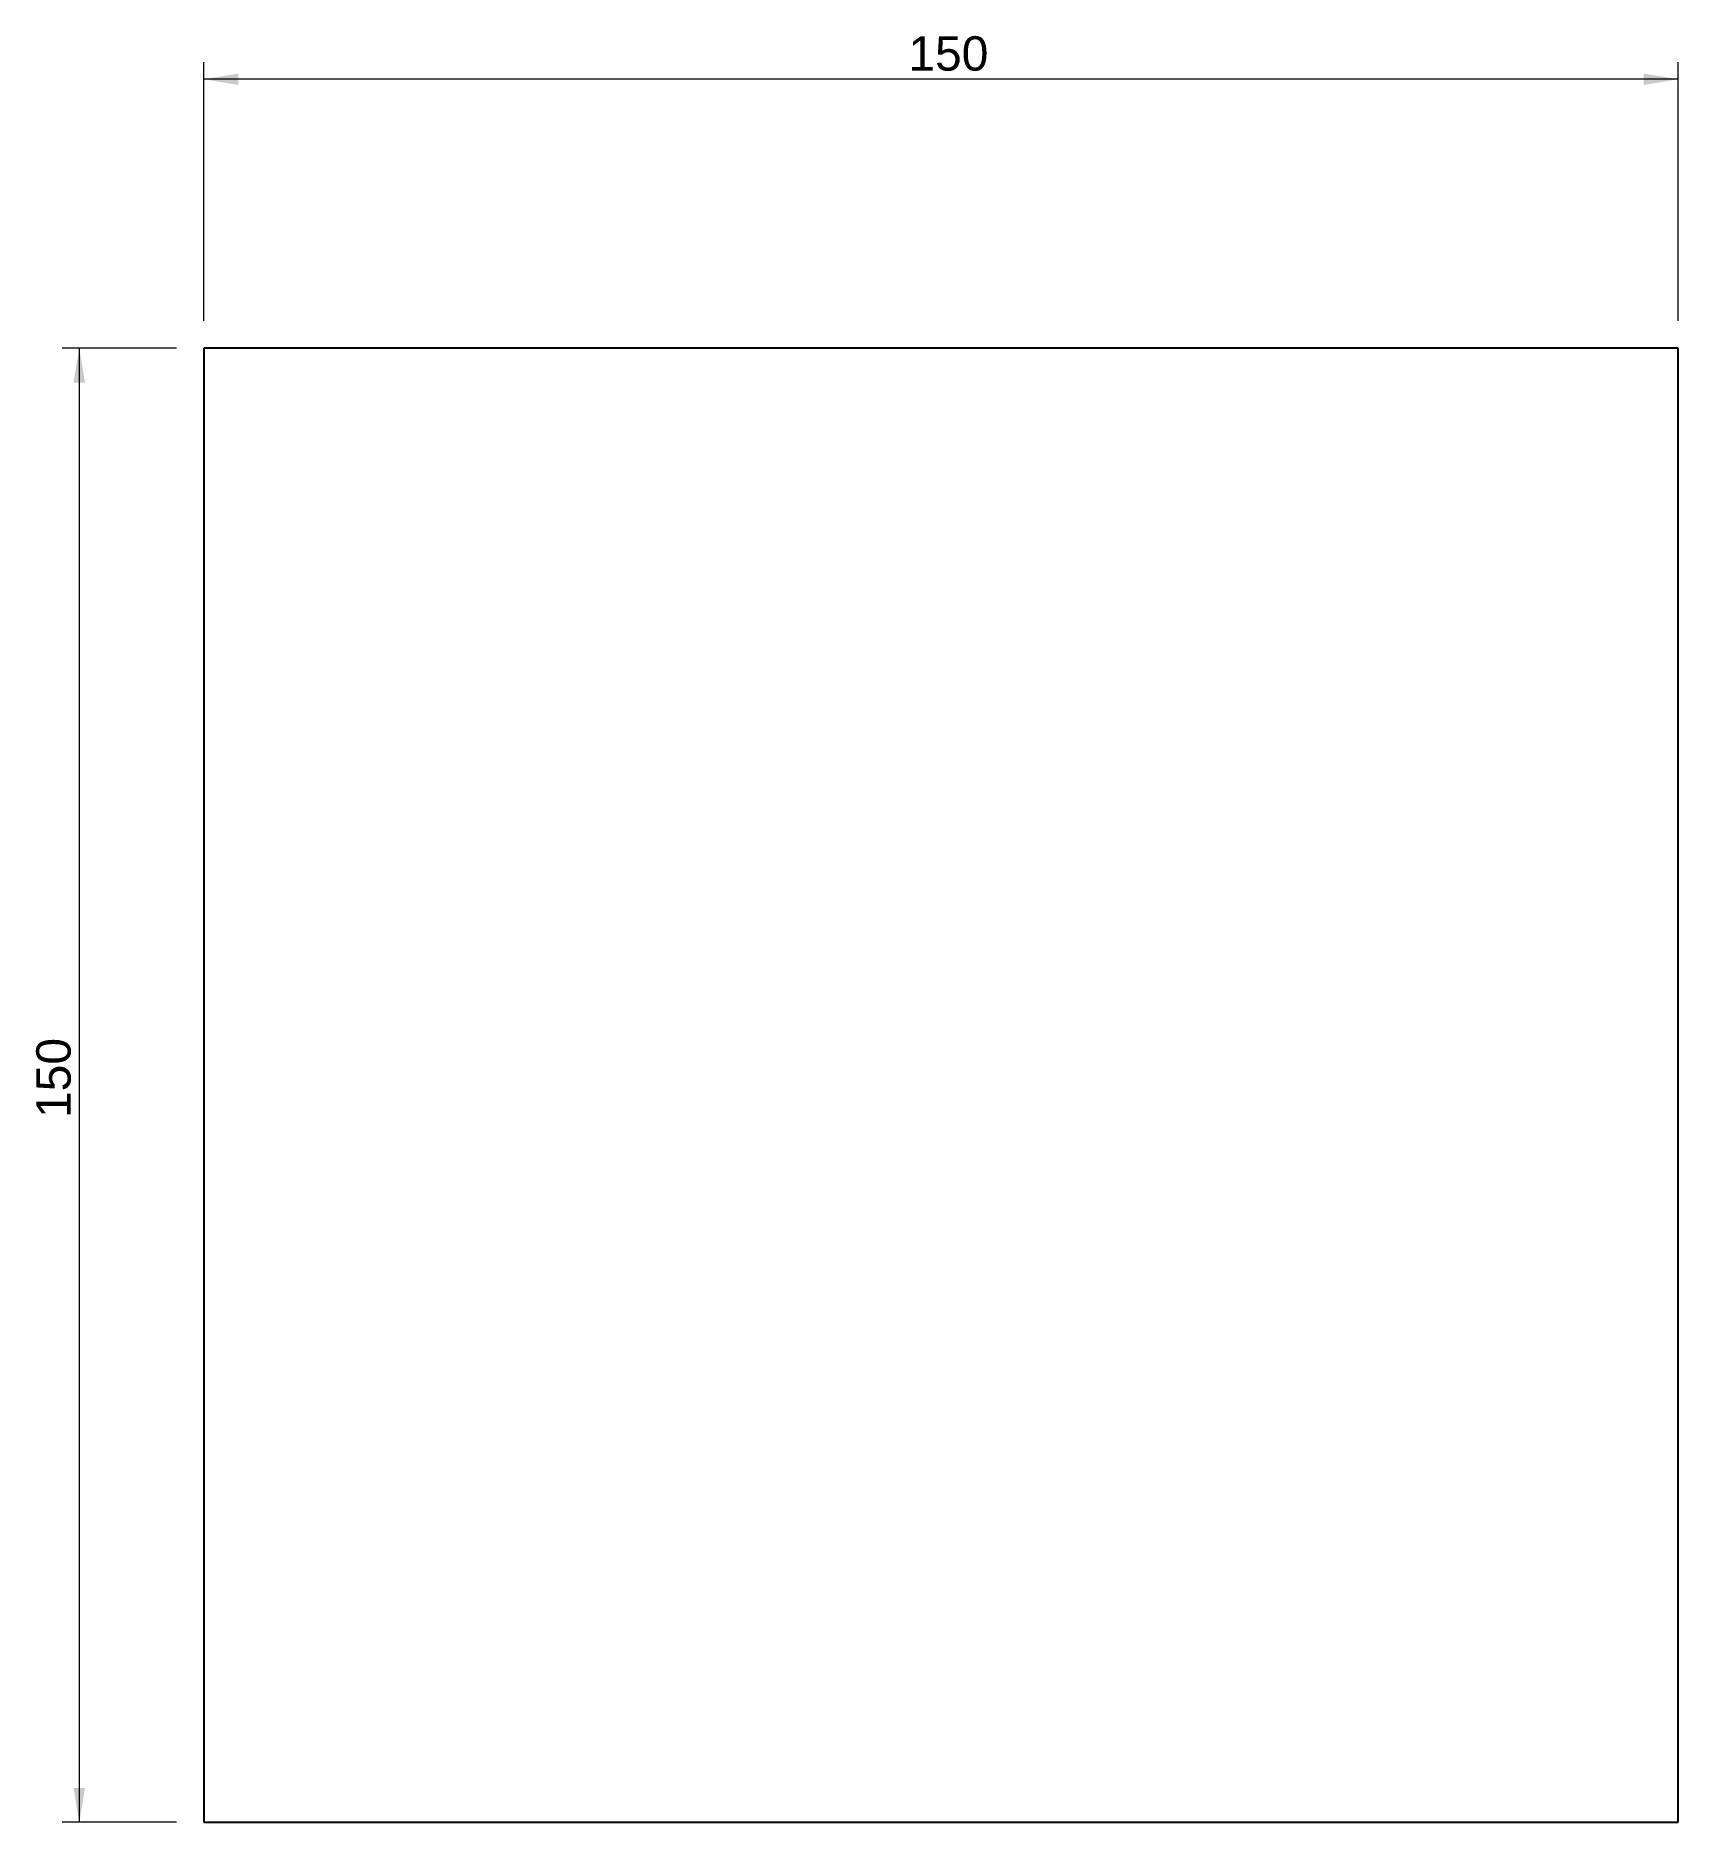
# Model space of a CAD drawing. Header units: millimetres. Extents: x 20 to 187, y 63 to 245.
import ezdxf
from ezdxf.enums import TextEntityAlignment as Align

# ---------------------------------------------------------------- set-up
doc = ezdxf.new("R2010")
doc.units = ezdxf.units.MM
doc.layers.add('Default', color=7, linetype='Continuous')
doc.styles.add('SEACAD_arial_ttf', font='arial.ttf')
doc.dimstyles.new('UOB1', dxfattribs={"dimtxt": 3.5, "dimasz": 3.5, "dimexe": 1.75, "dimexo": 2.8, "dimgap": 1.75, "dimtad": 1, "dimtxsty": 'SEACAD_arial_ttf', "dimblk1": '_SE_FILLED', "dimblk2": '_SE_FILLED', "dimsah": 1, "dimcen": 1.75, "dimadec": 0, "dimazin": 0, "dimtfac": 1, "dimtmove": 0, "dimatfit": 3, "dimfxl": 1, "dimtolj": 1, "dimarcsym": 0})

# ---------------------------------------------------------------- blocks, each defined once
blk = doc.blocks.new('DMBLK5')
at = {"layer": 'Default', "linetype": 'Continuous', "lineweight": 20}
for points in [[(40.34, 241.38), (36.84, 240.8), (40.34, 240.21)], [(183.34, 241.38), (183.34, 240.21), (186.84, 240.8)]]:
    blk.add_hatch(color=7, dxfattribs=at).paths.add_polyline_path(points)
at = {"layer": 'Default', "color": 7, "linetype": 'Continuous', "lineweight": 20}
for p, q in [((36.84, 216.22), (36.84, 242.55)), ((186.84, 216.22), (186.84, 242.55)), ((186.84, 240.8), (36.84, 240.8))]:
    blk.add_line(p, q, dxfattribs=at)
at = {"layer": 'Default', "color": 7, "linetype": 'Continuous', "lineweight": 20, "style": 'SEACAD_arial_ttf'}
blk.add_text('150', height=3.5, dxfattribs=at).set_placement((108.5, 245.17), align=Align.TOP_LEFT)
blk = doc.blocks.new('_SE_FILLED')
at = {"color": 0}
blk.add_line((0, 0), (-1, 0), dxfattribs=at)
blk.add_solid([(0, 0), (-1, -0.1665), (-1, 0.1665), (0, 0)], dxfattribs=at)
blk = doc.blocks.new('DMBLK6')
at = {"layer": 'Default', "linetype": 'Continuous', "lineweight": 20}
for points in [[(23.57, 209.92), (24.74, 209.92), (24.16, 213.42)], [(23.57, 66.92), (24.16, 63.42), (24.74, 66.92)]]:
    blk.add_hatch(color=7, dxfattribs=at).paths.add_polyline_path(points)
at = {"layer": 'Default', "color": 7, "linetype": 'Continuous', "lineweight": 20}
for p, q in [((34.04, 213.42), (22.41, 213.42)), ((24.16, 213.42), (24.16, 63.42)), ((34.04, 63.42), (22.41, 63.42))]:
    blk.add_line(p, q, dxfattribs=at)
at = {"layer": 'Default', "color": 7, "linetype": 'Continuous', "lineweight": 20, "style": 'SEACAD_arial_ttf'}
blk.add_text('150', height=3.5, rotation=90, dxfattribs=at).set_placement((19.78, 135.08), align=Align.TOP_LEFT)

msp = doc.modelspace()

# ---------------------------------------------------------------- linework, layer by layer
at = {"layer": 'Default', "color": 7, "linetype": 'Continuous'}
for p, q in [((186.844, 213.42), (36.844, 213.42)), ((36.844, 213.42), (36.844, 63.42)), ((186.844, 63.42), (186.844, 213.42)), ((36.844, 63.42), (186.844, 63.42))]:
    msp.add_line(p, q, dxfattribs=at)

# ---------------------------------------------------------------- dimensions: what is measured, and where the dimension line sits
dim = msp.add_linear_dim(base=(36.844, 240.798), p1=(186.844, 213.42), p2=(36.844, 213.42), text='\\A1;<>', dimstyle='UOB1', dxfattribs=at)
dim.commit()
dim.dimension.update_dxf_attribs({"geometry": 'DMBLK5', "text_midpoint": (111.844, 240.798), "dimtype": 160})
at = {"layer": 'Default', "color": 7, "linetype": 'Continuous', "lineweight": 20}
dim = msp.add_linear_dim(base=(24.157, 213.42), p1=(36.844, 213.42), p2=(36.844, 63.42), angle=270, text='\\A1;<>', dimstyle='UOB1', dxfattribs=at)
dim.commit()
dim.dimension.update_dxf_attribs({"geometry": 'DMBLK6', "text_midpoint": (24.157, 138.42), "dimtype": 161})

doc.saveas('drawing.dxf')
